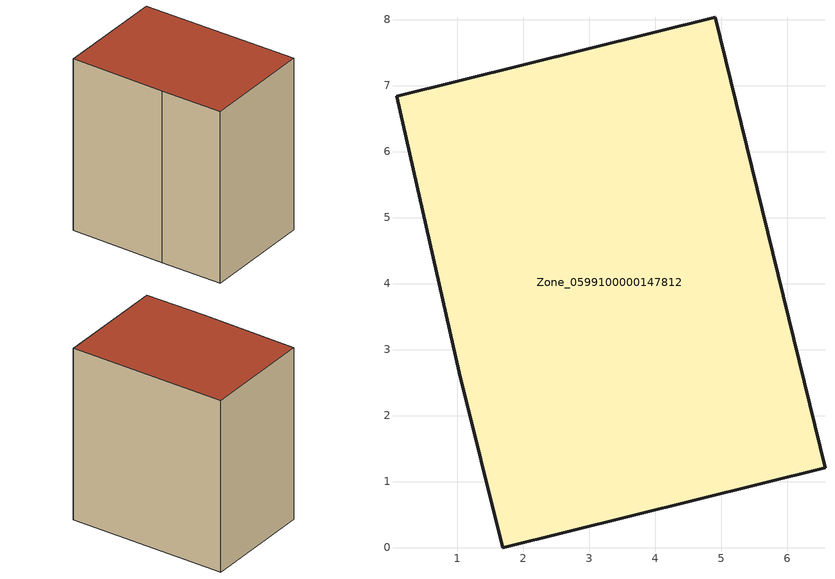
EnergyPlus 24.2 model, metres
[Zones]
Zone_0599100000147812
 floor ground (C_G): 1.69,0 1.03,2.65 0.08,6.84 4.91,8.03 6.57,1.21 z0
 wall outside (C_F): 6.57,1.21 4.91,8.03 0.08,6.84 1.03,2.65 1.69,0 6.57,1.21 z0:7.73
 roof outside (C_R): 1.03,2.65 1.69,0 6.57,1.21 4.91,8.03 0.08,6.84 z7.73
[BUILDING]
Pand.0599100000147812: North Axis=0; Terrain=City; Loads Convergence Tolerance Value=0.04; Temperature Convergence Tolerance Value=0.4; Solar Distribution=FullExterior; Maximum Number of Warmup Days=25; Minimum Number of Warmup Days=1
[Site:Location]
Rotterdam.The.Hague.AP_ZH_NLD Design_Conditions: Latitude=51.96; Longitude=4.45; Time Zone=1; Elevation=-4.5
[SITE:GROUNDTEMPERATURE:BUILDINGSURFACE]
18, 18, 18, 18, 18, 18, 18, 18, 18, 18, 18, 18
[MATERIAL] Thermal Absorptance=0.9; Solar Absorptance=0.7; Visible Absorptance=0.7
Name | Roughness | Thickness | Conductivity | Density | Specific Heat
G.TC.1946 | MediumSmooth | 0.15 | 1 | 540 | 1210
F.TC.1946 | Rough | 0.3 | 0.857143 | 1920 | 840
R.TC.1946 | MediumRough | 0.2 | 0.909091 | 1500 | 1000
[CONSTRUCTION]
C_G: G.TC.1946
C_F: F.TC.1946
C_R: R.TC.1946
[ZONE]
Zone_0599100000147812: Type=1; Multiplier=1; Ceiling Height=Autocalculate; Volume=Autocalculate; Floor Area=autocalculate; Part of Total Floor Area=Yes
[ZONEINFILTRATION:DESIGNFLOWRATE]
Infil_Zone_0599100000147812: Zone or ZoneList or Space or SpaceList=Zone_0599100000147812; Schedule=AlwaysOn; Design Flow Rate Calculation Method=Flow/Area; Flow Rate per Floor Area=0.003; Constant Term Coefficient=1; Temperature Term Coefficient=0; Velocity Term Coefficient=0; Velocity Squared Term Coefficient=0
[HVACTEMPLATE:ZONE:IDEALLOADSAIRSYSTEM]
Zone_0599100000147812: Maximum Heating Supply Air Temperature=50; Minimum Cooling Supply Air Temperature=13; Maximum Heating Supply Air Humidity Ratio=0.0156; Minimum Cooling Supply Air Humidity Ratio=0.0077; Heating Limit=NoLimit; Cooling Limit=NoLimit; Dehumidification Control Type=ConstantSensibleHeatRatio; Cooling Sensible Heat Ratio=0.7; Dehumidification Setpoint=60; Humidification Control Type=None; Humidification Setpoint=30; Outdoor Air Method=None; Outdoor Air Flow Rate per Person=0.00944; Outdoor Air Flow Rate per Zone Floor Area=0; Outdoor Air Flow Rate per Zone=0; Demand Controlled Ventilation Type=None; Outdoor Air Economizer Type=NoEconomizer; Heat Recovery Type=None; Sensible Heat Recovery Effectiveness=0.7; Latent Heat Recovery Effectiveness=0.65
[ZONECONTROL:THERMOSTAT]
ThermostatControl_Zone_0599100000147812: Zone or ZoneList=Zone_0599100000147812; Control Type Schedule=DualSetpointControlType; Control 1=Thermostat_Zone_0599100000147812; Temperature Difference Between Cutout And Setpoint=0
[THERMOSTATSETPOINT:DUALSETPOINT]
Thermostat_Zone_0599100000147812: Heating Setpoint Temperature Schedule=HeatingSetpoint_Zone_0599100000147812; Cooling Setpoint Temperature Schedule=CoolingSetpoint_Zone_0599100000147812
[SCHEDULE:COMPACT]
HeatingSetpoint_Zone_0599100000147812: Through: 12/31, For: AllDays, Until: 24:00, 21
CoolingSetpoint_Zone_0599100000147812: Through: 12/31, For: AllDays, Until: 24:00, 24
DualSetpointControlType: Through: 12/31, For: AllDays, Until: 24:00, 4
AlwaysOn: Through: 12/31, For: AllDays, Until: 24:00, 1
